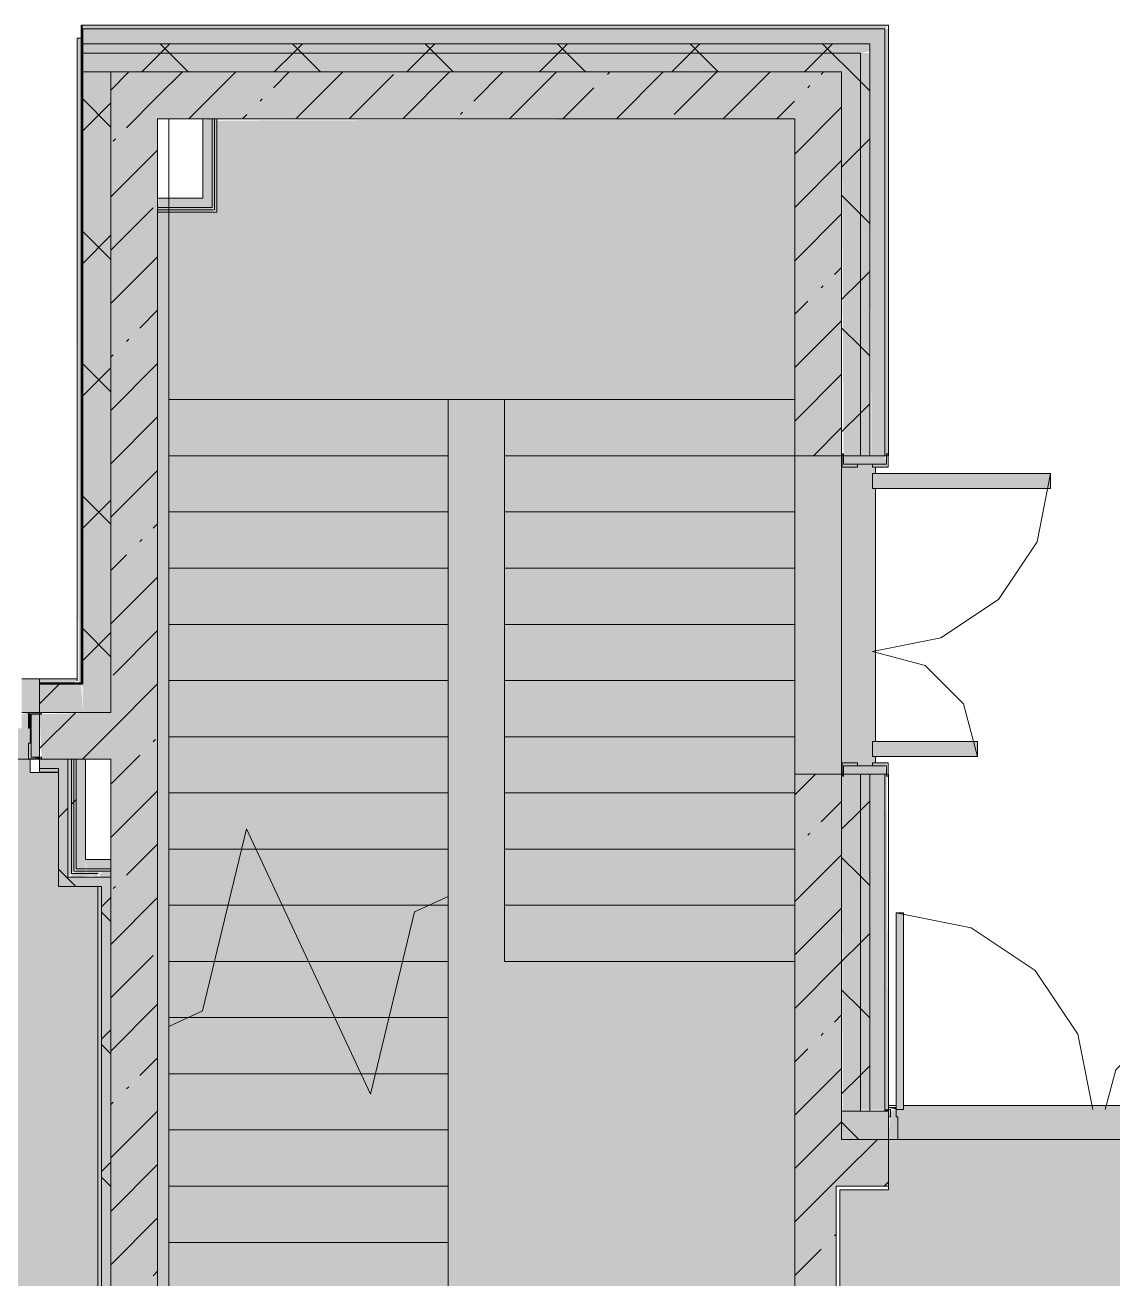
# Model space of a CAD drawing. Header units: millimetres. Extents: x -3817 to 677485, y -22715 to 103890.
# Drawn here: x -450.4 to -404.7, y -19441.2 to -19388.5 of the extents above; entities that cross this region are included whole.
import ezdxf

# ---------------------------------------------------------------- set-up
doc = ezdxf.new("R2010")
doc.units = ezdxf.units.MM
doc.layers.add('PDF _Геометрия', color=7, linetype='Continuous', true_color=0x1d1d1d)
doc.layers.add('PDF _Сплошная заливка', color=7, linetype='Continuous', true_color=0xffffff)

msp = doc.modelspace()

# ---------------------------------------------------------------- hatches: boundary and pattern name
at = {"layer": 'PDF _Сплошная заливка', "transparency": 33554559}
for points in [[(-414.911, -19388.684), (-414.282, -19388.684), (-414.124, -19388.526), (-448.005, -19388.526), (-447.981, -19388.684), (-416.093, -19388.684)], [(-414.842, -19389.314), (-414.282, -19389.314), (-414.282, -19388.684), (-447.981, -19388.684), (-447.981, -19389.314), (-414.911, -19389.314)], [(-415.305, -19389.707), (-414.911, -19389.629), (-414.911, -19389.314), (-447.981, -19389.314), (-447.981, -19389.707), (-416.093, -19389.707)], [(-447.571, -19390.495), (-415.305, -19390.495), (-415.305, -19389.707), (-447.981, -19389.707), (-447.981, -19390.495)], [(-447.571, -19417.423), (-446.8, -19417.423), (-446.8, -19390.495), (-447.981, -19390.495), (-447.981, -19417.423)], [(-446.8, -19467.893), (-444.832, -19467.893), (-444.832, -19390.495), (-446.8, -19390.495), (-446.8, -19463.327)], [(-418.337, -19392.463), (-418.061, -19392.463), (-418.061, -19390.495), (-444.832, -19390.495), (-444.832, -19392.463), (-423.024, -19392.463)], [(-444.825, -19396.296), (-442.54, -19396.296), (-442.54, -19396.198), (-444.832, -19396.198), (-444.832, -19396.296)], [(-442.444, -19396.395), (-442.444, -19396.392), (-442.54, -19396.296), (-444.832, -19396.296), (-444.832, -19396.395), (-442.54, -19396.395)], [(-448.997, -19424.745), (-448.611, -19424.745), (-448.611, -19419.391), (-449.004, -19419.391), (-449.004, -19424.745)], [(-448.611, -19424.352), (-448.453, -19424.194), (-448.453, -19419.391), (-448.611, -19419.391), (-448.611, -19423.604)], [(-448.453, -19424.194), (-448.355, -19424.096), (-448.355, -19419.391), (-448.453, -19419.391), (-448.453, -19423.604)], [(-448.355, -19424.096), (-448.256, -19423.997), (-448.256, -19419.391), (-448.355, -19419.391), (-448.355, -19423.604)], [(-447.194, -19424.745), (-447.194, -19424.352), (-448.611, -19424.352), (-448.611, -19424.745), (-447.351, -19424.745)], [(-446.868, -19451.516), (-446.8, -19451.516), (-446.8, -19424.352), (-447.194, -19424.352), (-447.194, -19451.516)], [(-432.627, -19434.981), (-432.627, -19432.619), (-435.688, -19432.619), (-435.895, -19433.47), (-436.292, -19432.619), (-444.362, -19432.619), (-444.362, -19434.981), (-435.895, -19434.981)], [(-432.627, -19437.343), (-432.627, -19434.981), (-444.362, -19434.981), (-444.362, -19437.343), (-443.866, -19437.343)], [(-416.762, -19496.633), (-416.762, -19496.57), (-416.329, -19496.57), (-416.329, -19437.343), (-418.061, -19437.343), (-418.061, -19496.633)]]:
    msp.add_hatch(color=256, dxfattribs=at).paths.add_polyline_path(points)
h = msp.add_hatch(color=256, dxfattribs=at)
h.paths.add_polyline_path([(-414.124, -19434.131), (-414.203, -19420.021), (-414.282, -19420.021), (-414.282, -19434.131)], flags=0)
h.paths.add_polyline_path([(-414.203, -19406.636), (-414.124, -19406.636), (-414.124, -19388.684), (-414.282, -19388.684), (-414.282, -19406.636)], flags=0)
h = msp.add_hatch(color=256, dxfattribs=at)
h.paths.add_polyline_path([(-415.305, -19434.131), (-414.911, -19434.131), (-414.911, -19420.021), (-415.305, -19420.021), (-415.305, -19434.035)], flags=0)
h.paths.add_polyline_path([(-415.226, -19406.636), (-414.911, -19406.636), (-414.911, -19389.707), (-415.305, -19389.707), (-415.305, -19406.636)], flags=0)
h = msp.add_hatch(color=256, dxfattribs=at)
h.paths.add_polyline_path([(-414.911, -19434.131), (-414.282, -19434.131), (-414.282, -19420.021), (-414.911, -19420.021), (-414.911, -19433.987)], flags=0)
h.paths.add_polyline_path([(-414.282, -19406.636), (-414.282, -19389.314), (-414.911, -19389.314), (-414.842, -19406.636), (-414.675, -19406.636)], flags=0)
h = msp.add_hatch(color=256, dxfattribs=at)
h.paths.add_polyline_path([(-416.329, -19437.343), (-416.093, -19437.343), (-416.093, -19420.021), (-418.061, -19420.021), (-418.061, -19437.343)], flags=0)
h.paths.add_polyline_path([(-418.061, -19406.636), (-416.093, -19406.636), (-416.093, -19390.495), (-418.061, -19390.495), (-418.061, -19403.576)], flags=0)
h = msp.add_hatch(color=256, dxfattribs=at)
h.paths.add_polyline_path([(-415.305, -19434.194), (-415.305, -19420.021), (-416.093, -19420.021), (-416.046, -19434.172), (-415.307, -19434.194)], flags=0)
h.paths.add_polyline_path([(-415.305, -19406.636), (-415.305, -19390.495), (-416.093, -19390.495), (-416.014, -19406.636), (-415.775, -19406.636)], flags=0)
h = msp.add_hatch(color=256, dxfattribs=at)
h.paths.add_polyline_path([(-444.832, -19463.327), (-418.061, -19463.327), (-418.061, -19392.463), (-442.344, -19392.544), (-442.344, -19396.395), (-444.832, -19396.395), (-444.832, -19462.019)], flags=0)
h.paths.add_polyline_path([(-444.362, -19442.068), (-444.362, -19430.631), (-442.955, -19429.975), (-441.095, -19422.32), (-435.895, -19433.47), (-434.035, -19425.815), (-432.627, -19425.159), (-432.627, -19442.068), (-444.041, -19442.068)], flags=0)
h = msp.add_hatch(color=256, dxfattribs=at)
h.paths.add_polyline_path([(-416.065, -19420.021), (-416.014, -19420.021), (-416.014, -19419.667)], flags=0)
h.paths.add_polyline_path([(-416.077, -19420.021), (-416.014, -19419.549), (-415.423, -19419.549), (-415.423, -19419.667), (-414.793, -19419.667), (-414.793, -19419.549), (-414.675, -19419.549), (-414.675, -19419.273), (-414.793, -19419.273), (-414.793, -19418.643), (-414.675, -19418.643), (-414.675, -19408.014), (-414.793, -19408.014), (-414.793, -19407.384), (-414.675, -19407.384), (-414.675, -19407.108), (-414.793, -19407.108), (-414.842, -19406.99), (-415.423, -19406.99), (-415.423, -19407.108), (-416.077, -19407.108), (-416.093, -19420.021)], flags=0)
at = {"layer": 'PDF _Сплошная заливка', "true_color": 0xe2e2e2, "transparency": 33554559}
h = msp.add_hatch(color=254, dxfattribs=at)
h.paths.add_polyline_path([(-416.077, -19420.1), (-416.014, -19419.667), (-415.423, -19419.667), (-415.423, -19419.549), (-416.077, -19419.549), (-416.077, -19420.021)], flags=0)
h.paths.add_polyline_path([(-416.027, -19407.108), (-415.423, -19407.108), (-415.423, -19406.99), (-416.014, -19406.99), (-416.077, -19407.108)], flags=0)
at = {"layer": 'PDF _Сплошная заливка', "true_color": 0xfbfbfb, "transparency": 33554559}
for points in [[(-414.793, -19406.99), (-414.203, -19406.99), (-414.282, -19406.636), (-416.014, -19406.636), (-416.014, -19406.99), (-414.842, -19406.99)], [(-414.911, -19420.021), (-414.203, -19420.021), (-414.282, -19419.667), (-416.014, -19419.667), (-416.014, -19420.021), (-415.226, -19420.021)]]:
    msp.add_hatch(color=7, dxfattribs=at).paths.add_polyline_path(points)
at = {"layer": 'PDF _Сплошная заливка', "true_color": 0xe2e2e2, "transparency": 33554559}
h = msp.add_hatch(color=254, dxfattribs=at)
h.paths.add_polyline_path([(-414.14, -19420.1), (-414.203, -19419.549), (-414.793, -19419.549), (-414.793, -19419.667), (-414.203, -19419.667), (-414.151, -19420.021)], flags=0)
h.paths.add_polyline_path([(-414.14, -19407.108), (-414.203, -19406.99), (-414.793, -19406.99), (-414.793, -19407.108), (-414.203, -19407.108)], flags=0)
for points in [[(-414.282, -19408.014), (-407.313, -19408.014), (-407.313, -19407.384), (-414.793, -19407.384), (-414.793, -19408.014), (-414.675, -19408.014)], [(-414.282, -19419.273), (-410.384, -19419.273), (-410.384, -19418.643), (-414.793, -19418.643), (-414.793, -19419.273), (-414.675, -19419.273)], [(-413.809, -19434.115), (-413.494, -19434.115), (-413.494, -19425.848), (-413.809, -19425.848), (-413.809, -19433.958)]]:
    msp.add_hatch(color=254, dxfattribs=at).paths.add_polyline_path(points)
at = {"layer": 'PDF _Сплошная заливка', "transparency": 33554559}
h = msp.add_hatch(color=256, dxfattribs=at)
h.paths.add_polyline_path([(-478.547, -19416.179), (-476.563, -19416.099), (-476.563, -19416.006), (-478.547, -19416.006), (-478.547, -19416.099)], flags=0)
h.paths.add_polyline_path([(-463.707, -19416.179), (-463.177, -19416.179), (-463.177, -19416.006), (-467.508, -19416.006), (-467.508, -19416.179), (-463.936, -19416.179)], flags=0)
h.paths.add_polyline_path([(-448.41, -19416.179), (-448.217, -19416.099), (-448.217, -19416.006), (-449.792, -19416.006), (-449.792, -19416.179)], flags=0)
h = msp.add_hatch(color=256, dxfattribs=at)
h.paths.add_polyline_path([(-455.754, -19417.423), (-451.17, -19417.423), (-451.17, -19416.006), (-461.8, -19416.006), (-461.8, -19417.423)], flags=0)
h.paths.add_polyline_path([(-462.429, -19417.423), (-462.429, -19416.006), (-463.177, -19416.006), (-463.177, -19417.423)], flags=0)
h.paths.add_polyline_path([(-449.792, -19417.423), (-449.792, -19416.006), (-450.54, -19416.006), (-450.54, -19417.423), (-450.186, -19417.423)], flags=0)
h = msp.add_hatch(color=256, dxfattribs=at)
h.paths.add_polyline_path([(-449.792, -19417.423), (-447.981, -19417.423), (-448.044, -19416.242), (-449.792, -19416.242), (-449.792, -19417.346)], flags=0)
h.paths.add_polyline_path([(-478.556, -19417.423), (-476.563, -19417.423), (-476.563, -19416.242), (-478.61, -19416.242), (-478.61, -19417.423)], flags=0)
h.paths.add_polyline_path([(-467.508, -19417.423), (-463.177, -19417.423), (-463.177, -19416.242), (-467.508, -19416.242), (-467.508, -19416.557)], flags=0)
h = msp.add_hatch(color=256, dxfattribs=at)
h.paths.add_polyline_path([(-446.8, -19419.391), (-446.8, -19417.423), (-449.792, -19417.502), (-449.713, -19419.391), (-447.571, -19419.391)], flags=0)
h.paths.add_polyline_path([(-479.24, -19419.391), (-476.563, -19419.313), (-476.563, -19417.473), (-476.799, -19417.423), (-479.555, -19417.423), (-479.476, -19419.391), (-479.397, -19419.391)], flags=0)
h.paths.add_polyline_path([(-467.272, -19419.391), (-463.177, -19419.313), (-463.256, -19417.423), (-467.508, -19417.502), (-467.508, -19419.341), (-467.508, -19419.391)], flags=0)
h = msp.add_hatch(color=256, dxfattribs=at)
h.paths.add_polyline_path([(-447.351, -19451.359), (-447.351, -19424.745), (-449.004, -19424.716), (-449.004, -19419.946), (-450.186, -19419.942), (-450.265, -19417.423), (-450.54, -19417.502), (-450.54, -19418.092), (-451.17, -19418.092), (-451.17, -19417.423), (-461.8, -19417.423), (-461.8, -19418.092), (-462.429, -19418.092), (-462.429, -19417.423), (-462.705, -19417.502), (-462.705, -19418.092), (-462.823, -19418.092), (-462.823, -19418.722), (-462.705, -19418.722), (-462.705, -19419.376), (-463.177, -19419.391), (-463.252, -19419.942), (-463.965, -19419.942), (-463.936, -19431.95), (-460.973, -19431.95), (-460.973, -19432.265), (-463.965, -19432.265), (-463.936, -19442.264), (-457.43, -19442.264), (-457.43, -19442.579), (-463.965, -19442.579), (-463.936, -19451.359), (-457.43, -19451.359)], flags=0)
h.paths.add_polyline_path([(-455.651, -19433.075), (-455.651, -19431.501), (-454.076, -19431.501), (-454.076, -19433.075)], flags=0)
at = {"layer": 'PDF _Сплошная заливка', "true_color": 0xe2e2e2, "transparency": 33554559}
h = msp.add_hatch(color=254, dxfattribs=at)
h.paths.add_polyline_path([(-449.713, -19419.376), (-450.146, -19419.313), (-450.186, -19418.722), (-450.265, -19418.722), (-450.186, -19419.376), (-449.792, -19419.376)], flags=0)
h.paths.add_polyline_path([(-462.705, -19419.376), (-462.705, -19418.722), (-462.823, -19418.722), (-462.823, -19419.313), (-462.823, -19419.376)], flags=0)
at = {"layer": 'PDF _Сплошная заливка', "transparency": 33554559}
h = msp.add_hatch(color=256, dxfattribs=at)
h.paths.add_polyline_path([(-449.196, -19419.785), (-449.004, -19419.785), (-449.004, -19419.391), (-449.792, -19419.391), (-449.792, -19419.785)], flags=0)
h.paths.add_polyline_path([(-464.065, -19419.785), (-463.177, -19419.785), (-463.177, -19419.391), (-464.122, -19419.391), (-464.122, -19419.785)], flags=0)
h = msp.add_hatch(color=256, dxfattribs=at)
h.paths.add_polyline_path([(-449.004, -19419.942), (-449.004, -19419.785), (-449.792, -19419.785), (-449.792, -19419.942), (-449.162, -19419.942)], flags=0)
h.paths.add_polyline_path([(-463.965, -19419.942), (-463.177, -19419.942), (-463.231, -19419.785), (-463.965, -19419.785)], flags=0)
at = {"layer": 'PDF _Сплошная заливка', "true_color": 0xe7e7e7, "transparency": 33554559}
msp.add_hatch(color=254, dxfattribs=at).paths.add_polyline_path([(-448.256, -19423.997), (-447.863, -19423.997), (-447.863, -19419.391), (-448.256, -19419.391), (-448.256, -19422.361)])
at = {"layer": 'PDF _Сплошная заливка', "transparency": 33554559}
h = msp.add_hatch(color=256, dxfattribs=at)
h.paths.add_polyline_path([(-447.863, -19424.096), (-447.863, -19423.997), (-448.256, -19423.997), (-448.256, -19424.096)], flags=0)
h.paths.add_polyline_path([(-447.292, -19424.096), (-446.8, -19424.096), (-446.8, -19423.997), (-447.819, -19423.997), (-447.808, -19424.096), (-447.571, -19424.096)], flags=0)
h = msp.add_hatch(color=256, dxfattribs=at)
h.paths.add_polyline_path([(-448.256, -19424.352), (-447.571, -19424.284), (-447.863, -19424.194), (-448.453, -19424.194), (-448.453, -19424.352), (-448.355, -19424.352)], flags=0)
h.paths.add_polyline_path([(-447.351, -19424.194), (-447.796, -19424.202), (-447.351, -19424.352)], flags=0)
h.paths.add_polyline_path([(-447.194, -19424.352), (-446.8, -19424.352), (-446.8, -19424.194), (-447.351, -19424.194)], flags=0)
h = msp.add_hatch(color=256, dxfattribs=at)
h.paths.add_polyline_path([(-448.256, -19424.194), (-447.863, -19424.194), (-447.863, -19424.096), (-448.256, -19424.096), (-448.355, -19424.194)], flags=0)
h.paths.add_polyline_path([(-447.194, -19424.096), (-447.194, -19424.194), (-446.8, -19424.194), (-446.8, -19424.096)], flags=0)
h.paths.add_polyline_path([(-447.819, -19424.194), (-447.351, -19424.194), (-447.194, -19424.096), (-447.819, -19424.096)], flags=0)
h = msp.add_hatch(color=256, dxfattribs=at)
h.paths.add_polyline_path([(-439.389, -19427.895), (-438.495, -19427.895), (-439.596, -19425.533), (-441.875, -19425.533), (-442.449, -19427.895), (-439.596, -19427.895)], flags=0)
h.paths.add_polyline_path([(-432.627, -19427.895), (-432.627, -19425.533), (-433.429, -19425.533), (-434.035, -19425.815), (-434.54, -19427.895)], flags=0)
h = msp.add_hatch(color=256, dxfattribs=at)
h.paths.add_polyline_path([(-432.627, -19430.257), (-432.627, -19427.895), (-434.54, -19427.895), (-435.114, -19430.257)], flags=0)
h.paths.add_polyline_path([(-443.56, -19430.257), (-437.393, -19430.257), (-438.495, -19427.895), (-442.449, -19427.895), (-442.955, -19429.975)], flags=0)
h = msp.add_hatch(color=256, dxfattribs=at)
h.paths.add_polyline_path([(-437.393, -19432.619), (-436.292, -19432.619), (-437.393, -19430.257), (-443.603, -19430.277), (-444.362, -19430.631), (-444.362, -19432.619), (-442.955, -19432.619)], flags=0)
h.paths.add_polyline_path([(-435.688, -19432.619), (-432.627, -19432.619), (-432.627, -19430.257), (-435.114, -19430.257), (-435.181, -19430.531)], flags=0)
h = msp.add_hatch(color=256, dxfattribs=at)
h.paths.add_polyline_path([(-401.762, -19435.375), (-401.762, -19434.115), (-401.999, -19434.115), (-401.999, -19433.958), (-413.494, -19433.958), (-413.494, -19434.115), (-413.809, -19434.115), (-413.73, -19435.375), (-406.66, -19435.375)], flags=0)
h.paths.add_polyline_path([(-388.534, -19435.375), (-388.534, -19434.115), (-388.771, -19434.115), (-388.771, -19433.958), (-398.731, -19433.958), (-398.731, -19434.115), (-399.046, -19434.115), (-398.967, -19435.375), (-398.478, -19435.375)], flags=0)
h.paths.add_polyline_path([(-388.219, -19434.43), (-388.141, -19434.43), (-388.219, -19434.194)], flags=0)
h.paths.add_polyline_path([(-414.124, -19434.43), (-414.045, -19434.43), (-414.045, -19434.115), (-414.124, -19434.194)], flags=0)
h.paths.add_polyline_path([(-399.361, -19434.036), (-399.282, -19434.115), (-399.337, -19434.042)], flags=0)
h = msp.add_hatch(color=256, dxfattribs=at)
h.paths.add_polyline_path([(-300.29, -19435.375), (-290.191, -19435.375), (-290.191, -19434.194), (-300.427, -19434.272), (-300.427, -19435.375)], flags=0)
h.paths.add_polyline_path([(-333.019, -19435.375), (-324.836, -19435.375), (-324.836, -19434.194), (-334.284, -19434.194), (-334.284, -19435.375)], flags=0)
h.paths.add_polyline_path([(-318.694, -19435.375), (-307.514, -19435.375), (-307.514, -19434.194), (-318.694, -19434.194), (-318.694, -19434.501)], flags=0)
h.paths.add_polyline_path([(-279.956, -19435.375), (-276.388, -19435.375), (-277.242, -19434.194), (-283.105, -19434.194), (-283.105, -19435.375)], flags=0)
h.paths.add_polyline_path([(-415.226, -19435.375), (-414.124, -19435.375), (-414.152, -19434.194), (-416.093, -19434.194), (-416.093, -19435.375)], flags=0)
h.paths.add_polyline_path([(-387.59, -19435.375), (-352.394, -19435.375), (-352.394, -19434.194), (-388.141, -19434.194), (-388.141, -19435.375)], flags=0)
h.paths.add_polyline_path([(-273.841, -19435.375), (-272.986, -19435.375), (-273.841, -19434.194), (-275.298, -19434.194), (-274.444, -19435.375)], flags=0)
h = msp.add_hatch(color=256, dxfattribs=at)
h.paths.add_polyline_path([(-412.085, -19496.633), (-405.699, -19496.633), (-405.699, -19489.546), (-405.305, -19489.546), (-405.305, -19496.633), (-404.282, -19496.633), (-404.282, -19463.953), (-397.038, -19463.953), (-397.038, -19451.878), (-401.526, -19451.878), (-401.526, -19435.383), (-414.124, -19435.383), (-414.125, -19437.501), (-416.171, -19437.501), (-416.132, -19496.633), (-415.935, -19496.633), (-415.935, -19493.089), (-415.541, -19493.089), (-415.541, -19496.633), (-414.842, -19496.633)], flags=0)
h.paths.add_polyline_path([(-400.424, -19449.583), (-387.59, -19449.548), (-387.59, -19437.505), (-388.141, -19437.505), (-388.219, -19435.375), (-400.424, -19435.375), (-400.424, -19446.696)], flags=0)
h = msp.add_hatch(color=256, dxfattribs=at)
h.paths.add_polyline_path([(-388.141, -19437.343), (-356.882, -19437.343), (-356.882, -19435.375), (-388.141, -19435.375), (-388.141, -19437.305)], flags=0)
h.paths.add_polyline_path([(-414.842, -19437.343), (-414.124, -19437.343), (-414.125, -19435.375), (-416.093, -19435.375), (-416.093, -19437.343)], flags=0)

# ---------------------------------------------------------------- linework, layer by layer
at = {"layer": 'PDF _Геометрия', "color": 7, "lineweight": 9}
for points in [[(-416.093, -19420.021), (-416.093, -19406.636), (-414.124, -19406.636), (-414.124, -19390.495), (-414.124, -19388.684), (-414.124, -19388.526), (-448.005, -19388.526), (-448.044, -19388.526), (-448.044, -19390.495), (-448.044, -19416.179), (-449.792, -19416.179), (-449.792, -19417.423), (-450.54, -19417.423), (-449.792, -19417.423), (-448.044, -19417.423), (-449.792, -19417.423), (-449.792, -19419.391), (-449.004, -19419.391), (-449.792, -19419.391)], [(-449.792, -19416.218), (-448.044, -19416.218), (-448.005, -19416.218), (-448.005, -19390.495), (-448.005, -19388.684), (-448.005, -19388.526)], [(-447.981, -19390.495), (-447.981, -19389.707), (-447.981, -19389.314), (-447.981, -19388.684), (-448.005, -19388.684), (-447.981, -19388.684), (-414.282, -19388.684), (-414.282, -19389.314), (-414.282, -19390.495), (-414.282, -19406.636)], [(-448.217, -19416.099), (-448.217, -19389.077), (-448.217, -19416.006), (-450.54, -19416.006), (-449.792, -19416.006), (-448.217, -19416.006)], [(-448.217, -19389.077), (-448.044, -19389.077), (-448.217, -19389.077)], [(-414.911, -19406.636), (-414.911, -19390.495), (-414.911, -19389.707), (-414.911, -19389.314), (-447.981, -19389.314)], [(-415.305, -19406.636), (-415.305, -19390.495), (-415.305, -19389.707), (-447.981, -19389.707)], [(-445.498, -19390.495), (-444.71, -19389.707), (-444.317, -19389.314)], [(-443.551, -19390.495), (-444.339, -19389.707), (-444.732, -19389.314)], [(-439.93, -19390.495), (-439.143, -19389.707), (-438.749, -19389.314)], [(-437.984, -19390.495), (-438.771, -19389.707), (-439.165, -19389.314)], [(-434.363, -19390.495), (-433.575, -19389.707), (-433.182, -19389.314)], [(-432.416, -19390.495), (-433.203, -19389.707), (-433.597, -19389.314)], [(-428.795, -19390.495), (-428.008, -19389.707), (-427.614, -19389.314)], [(-426.849, -19390.495), (-427.636, -19389.707), (-428.03, -19389.314)], [(-423.227, -19390.495), (-422.44, -19389.707), (-422.046, -19389.314)], [(-421.281, -19390.495), (-422.068, -19389.707), (-422.462, -19389.314)], [(-417.66, -19390.495), (-416.873, -19389.707), (-416.479, -19389.314)], [(-414.911, -19391.297), (-415.305, -19390.903), (-415.713, -19390.495), (-416.501, -19389.707), (-416.894, -19389.314)], [(-444.832, -19396.296), (-444.832, -19396.395), (-442.934, -19396.395), (-442.442, -19396.395), (-442.344, -19396.395), (-442.344, -19392.463), (-418.061, -19392.463), (-418.061, -19406.636), (-416.093, -19406.636), (-416.093, -19390.495), (-418.061, -19390.495), (-444.832, -19390.495), (-446.8, -19390.495), (-446.8, -19417.423), (-446.8, -19390.495), (-447.981, -19390.495), (-447.981, -19416.242), (-448.005, -19416.242), (-448.044, -19416.242), (-449.792, -19416.242)], [(-446.8, -19391.257), (-446.038, -19390.495)], [(-446.8, -19390.495), (-416.093, -19390.495), (-416.093, -19406.636)], [(-446.142, -19392.844), (-444.832, -19391.534), (-443.793, -19390.495)], [(-443.516, -19392.463), (-441.548, -19390.495)], [(-439.969, -19391.161), (-439.303, -19390.495)], [(-439.026, -19392.463), (-437.058, -19390.495)], [(-436.781, -19392.463), (-434.917, -19390.599)], [(-434.536, -19392.463), (-432.568, -19390.495)], [(-431.55, -19391.722), (-430.323, -19390.495)], [(-430.046, -19392.463), (-428.078, -19390.495)], [(-425.937, -19390.599), (-425.844, -19390.506)], [(-425.556, -19392.463), (-423.588, -19390.495)], [(-423.131, -19392.283), (-421.343, -19390.495)], [(-421.066, -19392.463), (-419.098, -19390.495)], [(-416.958, -19390.599), (-416.853, -19390.495)], [(-427.801, -19392.463), (-426.499, -19391.161)], [(-417.519, -19391.161), (-417.425, -19391.067)], [(-446.8, -19392.813), (-447.981, -19391.632)], [(-447.981, -19392.978), (-446.8, -19391.797)], [(-440.53, -19391.722), (-440.437, -19391.629)], [(-418.821, -19392.463), (-418.08, -19391.722)], [(-441.271, -19392.463), (-441.091, -19392.283)], [(-432.111, -19392.283), (-432.018, -19392.19)], [(-418.061, -19393.948), (-416.093, -19391.979)], [(-444.832, -19395.804), (-444.832, -19396.198), (-442.934, -19396.198), (-442.54, -19396.198), (-442.54, -19392.463), (-442.934, -19392.463)], [(-444.832, -19396.198), (-444.832, -19396.296), (-442.934, -19396.296), (-442.54, -19396.296), (-442.442, -19396.296), (-442.442, -19392.463), (-442.54, -19392.463)], [(-444.362, -19442.068), (-444.362, -19439.706), (-444.362, -19437.343), (-444.362, -19434.981), (-444.362, -19432.619), (-444.362, -19430.631), (-444.362, -19404.274), (-432.627, -19404.274), (-430.265, -19404.274), (-418.061, -19404.274), (-418.061, -19392.463), (-444.362, -19392.463), (-444.362, -19404.274), (-432.627, -19404.274), (-432.627, -19425.159), (-432.627, -19425.533), (-432.627, -19427.895), (-432.627, -19430.257), (-432.627, -19432.619), (-432.627, -19434.981), (-432.627, -19437.343), (-444.362, -19437.343), (-432.627, -19437.343), (-432.627, -19439.706), (-432.627, -19442.068)], [(-442.344, -19392.463), (-442.442, -19392.463)], [(-446.704, -19393.406), (-446.61, -19393.312)], [(-416.093, -19394.495), (-415.305, -19393.707), (-414.911, -19393.314)], [(-446.8, -19395.747), (-444.832, -19393.779)], [(-418.061, -19396.193), (-416.093, -19394.224)], [(-414.911, -19396.864), (-415.305, -19396.47), (-416.093, -19395.683)], [(-446.8, -19397.992), (-445.02, -19396.212)], [(-418.061, -19463.327), (-444.832, -19463.327), (-444.832, -19396.395)], [(-418.061, -19398.438), (-416.093, -19396.469)], [(-446.8, -19398.381), (-447.981, -19397.2)], [(-447.981, -19398.546), (-446.8, -19397.365)], [(-446.8, -19400.237), (-444.832, -19398.269)], [(-416.396, -19399.018), (-416.093, -19398.714)], [(-416.093, -19400.062), (-415.305, -19399.275), (-414.911, -19398.881)], [(-416.958, -19399.579), (-416.864, -19399.486)], [(-418.061, -19400.683), (-417.519, -19400.141)], [(-445.581, -19401.263), (-444.832, -19400.514)], [(-418.061, -19402.928), (-416.093, -19400.959)], [(-414.911, -19402.432), (-415.305, -19402.038), (-416.093, -19401.251)], [(-446.142, -19401.824), (-446.049, -19401.731)], [(-446.8, -19402.482), (-446.704, -19402.386)], [(-446.8, -19403.949), (-447.981, -19402.767)], [(-447.981, -19404.113), (-446.8, -19402.932)], [(-446.8, -19404.727), (-444.832, -19402.759)], [(-418.061, -19405.173), (-416.093, -19403.204)], [(-416.093, -19405.63), (-415.305, -19404.843), (-414.911, -19404.449)], [(-446.8, -19406.972), (-444.832, -19405.004)], [(-417.279, -19406.636), (-416.093, -19405.449)], [(-414.675, -19407.384), (-414.675, -19407.108), (-414.675, -19407.384)], [(-446.8, -19409.217), (-444.832, -19407.249)], [(-446.8, -19409.516), (-447.981, -19408.335)], [(-447.981, -19409.681), (-446.8, -19408.5)], [(-445.02, -19409.682), (-444.832, -19409.494)], [(-445.581, -19410.243), (-445.488, -19410.15)], [(-446.8, -19411.462), (-446.142, -19410.804)], [(-446.8, -19413.707), (-444.832, -19411.739)], [(-446.8, -19415.084), (-447.981, -19413.903)], [(-446.704, -19415.856), (-444.832, -19413.984)], [(-447.981, -19415.248), (-446.8, -19414.067)], [(-449.792, -19417.059), (-448.975, -19416.242)], [(-447.994, -19419.391), (-446.8, -19418.197), (-444.832, -19416.229)], [(-449.792, -19418.944), (-448.271, -19417.423)], [(-445.02, -19418.662), (-444.926, -19418.568)], [(-446.8, -19420.442), (-445.581, -19419.223)], [(-464.516, -19419.391), (-464.122, -19419.391), (-463.965, -19419.391), (-463.177, -19419.391), (-449.792, -19419.391), (-449.792, -19419.942), (-449.004, -19419.942), (-449.004, -19424.745), (-448.611, -19424.745), (-448.453, -19424.745), (-447.351, -19424.745), (-447.351, -19451.359), (-463.965, -19451.359), (-463.965, -19442.973), (-464.453, -19442.973)], [(-449.792, -19419.785), (-449.004, -19419.785), (-449.004, -19419.942)], [(-448.611, -19419.391), (-449.004, -19419.391)], [(-446.8, -19424.194), (-446.8, -19424.096), (-447.194, -19424.096), (-447.819, -19424.096), (-447.863, -19424.096), (-448.256, -19424.096), (-448.355, -19424.096), (-448.355, -19419.391), (-448.453, -19419.391), (-448.453, -19424.194), (-447.863, -19424.194), (-447.819, -19424.194), (-447.351, -19424.194), (-447.819, -19424.194), (-447.863, -19424.194), (-448.355, -19424.194), (-448.453, -19424.194), (-448.453, -19419.391), (-448.611, -19419.391), (-448.611, -19424.352), (-448.453, -19424.352), (-447.351, -19424.352), (-447.194, -19424.352), (-446.8, -19424.352)], [(-446.8, -19424.096), (-446.8, -19423.997), (-447.194, -19423.997), (-447.819, -19423.997), (-447.863, -19423.997), (-448.256, -19423.997), (-448.256, -19419.391), (-448.355, -19419.391)], [(-447.863, -19419.391), (-448.256, -19419.391)], [(-418.061, -19420.888), (-417.194, -19420.021)], [(-416.093, -19434.131), (-416.093, -19432.773), (-416.093, -19432.734), (-416.093, -19420.021), (-418.061, -19420.021), (-418.061, -19437.343), (-418.061, -19463.327), (-418.061, -19463.957)], [(-414.282, -19434.131), (-414.124, -19434.131), (-414.124, -19420.021), (-416.093, -19420.021), (-416.093, -19432.773), (-416.093, -19434.131), (-416.093, -19434.17), (-416.093, -19434.194), (-415.305, -19434.194), (-414.911, -19434.194)], [(-415.305, -19434.194), (-415.305, -19434.131), (-415.305, -19420.021)], [(-414.282, -19420.021), (-414.282, -19434.131), (-414.282, -19434.17), (-414.282, -19434.194), (-414.911, -19434.194), (-414.911, -19434.131), (-414.911, -19420.021)], [(-446.8, -19422.687), (-444.832, -19420.719)], [(-448.453, -19421.288), (-448.355, -19421.189), (-448.256, -19421.091)], [(-416.958, -19422.029), (-416.093, -19421.164)], [(-416.093, -19422.333), (-415.305, -19421.545), (-414.911, -19421.152)], [(-449.004, -19421.839), (-448.611, -19421.445)], [(-432.627, -19425.159), (-434.035, -19425.815), (-435.895, -19433.47), (-441.095, -19422.32), (-442.955, -19429.975), (-444.362, -19430.631)], [(-446.142, -19424.274), (-444.832, -19422.964)], [(-417.519, -19422.59), (-417.425, -19422.497)], [(-418.061, -19425.378), (-416.093, -19423.409)], [(-448.273, -19424.745), (-448.611, -19424.408), (-449.004, -19424.015)], [(-446.8, -19423.997), (-446.8, -19423.604)], [(-414.911, -19424.702), (-415.305, -19424.308), (-416.093, -19423.521)], [(-447.351, -19424.745), (-447.194, -19424.745), (-447.194, -19451.359), (-447.194, -19451.516), (-463.965, -19451.516), (-464.122, -19451.516), (-464.122, -19442.973)], [(-446.704, -19424.835), (-446.61, -19424.742)], [(-447.194, -19425.596), (-446.8, -19425.202)], [(-446.8, -19427.177), (-444.832, -19425.208)], [(-446.8, -19426.219), (-447.194, -19425.825)], [(-418.061, -19427.623), (-416.093, -19425.654)], [(-416.093, -19427.9), (-415.305, -19427.113), (-414.911, -19426.719)], [(-446.8, -19429.422), (-445.02, -19427.642)], [(-418.061, -19429.868), (-416.093, -19427.899)], [(-414.911, -19430.27), (-415.305, -19429.876), (-416.093, -19429.089)], [(-446.8, -19431.667), (-444.832, -19429.698)], [(-416.396, -19430.448), (-416.093, -19430.144)], [(-447.194, -19431.164), (-446.8, -19430.77)], [(-446.8, -19431.786), (-447.194, -19431.393)], [(-416.958, -19431.009), (-416.864, -19430.916)], [(-418.061, -19432.113), (-417.519, -19431.57)], [(-445.581, -19432.693), (-444.832, -19431.943)], [(-418.061, -19434.358), (-416.093, -19432.389)], [(-416.093, -19433.468), (-415.305, -19432.68), (-414.911, -19432.287)], [(-446.142, -19433.254), (-446.049, -19433.161)], [(-446.8, -19433.912), (-446.704, -19433.815)], [(-414.124, -19433.958), (-414.124, -19434.43), (-414.124, -19434.131), (-414.124, -19433.958), (-413.809, -19433.958), (-414.126, -19433.958)], [(-413.809, -19434.036), (-414.124, -19434.036), (-414.124, -19434.115), (-414.045, -19434.115), (-414.045, -19434.43), (-414.124, -19434.43), (-414.124, -19435.375), (-413.73, -19435.375), (-413.73, -19434.43), (-413.809, -19434.43), (-413.809, -19434.115)], [(-446.8, -19436.157), (-444.832, -19434.188)], [(-416.329, -19496.57), (-416.329, -19437.343), (-416.093, -19437.343), (-414.124, -19437.343), (-414.124, -19435.375), (-414.124, -19434.131)], [(-414.124, -19434.194), (-414.282, -19434.194), (-414.911, -19434.194), (-415.305, -19434.194), (-416.093, -19434.194), (-416.093, -19435.375), (-414.124, -19435.375), (-416.093, -19435.375)], [(-414.124, -19434.17), (-414.282, -19434.17)], [(-418.061, -19436.603), (-416.093, -19434.634)], [(-415.374, -19435.375), (-416.093, -19434.656)], [(-418.061, -19438.848), (-416.557, -19437.343), (-416.093, -19436.879), (-414.588, -19435.375)], [(-447.194, -19436.731), (-446.8, -19436.338)], [(-446.8, -19438.402), (-444.832, -19436.433)], [(-446.8, -19437.354), (-447.194, -19436.96)], [(-414.312, -19437.343), (-414.124, -19437.156)], [(-446.8, -19440.647), (-444.832, -19438.678)], [(-416.396, -19439.428), (-416.329, -19439.36)], [(-418.061, -19441.093), (-416.958, -19439.989)], [(-445.02, -19441.112), (-444.832, -19440.923)]]:
    msp.add_lwpolyline(points, dxfattribs=at)
for points in [[(-444.832, -19395.804), (-444.832, -19392.463), (-442.934, -19392.463), (-442.934, -19395.804)], [(-430.265, -19404.274), (-418.061, -19404.274), (-418.061, -19427.895), (-430.265, -19427.895)], [(-432.627, -19406.636), (-444.362, -19406.636)], [(-430.265, -19406.636), (-418.061, -19406.636)], [(-418.061, -19406.636), (-416.093, -19406.636), (-416.093, -19420.021), (-418.061, -19420.021)], [(-414.675, -19418.643), (-414.675, -19408.014)], [(-432.627, -19408.998), (-444.362, -19408.998)], [(-430.265, -19408.998), (-418.061, -19408.998)], [(-432.627, -19411.36), (-444.362, -19411.36)], [(-430.265, -19411.36), (-418.061, -19411.36)], [(-432.627, -19413.722), (-444.362, -19413.722)], [(-430.265, -19413.722), (-418.061, -19413.722)], [(-449.792, -19416.006), (-449.792, -19417.423)], [(-432.627, -19416.084), (-444.362, -19416.084)], [(-430.265, -19416.084), (-418.061, -19416.084)], [(-448.044, -19417.423), (-447.981, -19417.423), (-446.8, -19417.423)], [(-432.627, -19418.446), (-444.362, -19418.446)], [(-430.265, -19418.446), (-418.061, -19418.446)], [(-414.675, -19419.549), (-414.675, -19419.273)], [(-447.863, -19423.604), (-447.863, -19419.391), (-446.8, -19419.391), (-446.8, -19423.604)], [(-432.627, -19420.809), (-444.362, -19420.809)], [(-430.265, -19420.809), (-418.061, -19420.809)], [(-440.698, -19423.171), (-441.301, -19423.171), (-444.362, -19423.171), (-441.301, -19423.171), (-440.698, -19423.171), (-432.627, -19423.171)], [(-430.265, -19423.171), (-418.061, -19423.171)], [(-446.8, -19451.91), (-464.516, -19451.91), (-464.516, -19444.981), (-464.516, -19443.209), (-464.516, -19444.981), (-464.516, -19451.91), (-464.122, -19451.91), (-463.965, -19451.91), (-446.8, -19451.91), (-446.8, -19451.516), (-446.8, -19451.359), (-446.8, -19424.352), (-446.8, -19424.194)], [(-439.596, -19425.533), (-441.875, -19425.533), (-444.362, -19425.533), (-441.875, -19425.533)], [(-432.627, -19425.533), (-433.429, -19425.533), (-439.596, -19425.533), (-433.429, -19425.533)], [(-430.265, -19425.533), (-418.061, -19425.533)], [(-438.495, -19427.895), (-442.449, -19427.895), (-444.362, -19427.895), (-442.449, -19427.895)], [(-432.627, -19427.895), (-434.54, -19427.895), (-438.495, -19427.895), (-434.54, -19427.895)], [(-437.393, -19430.257), (-443.56, -19430.257), (-444.362, -19430.257), (-443.56, -19430.257)], [(-432.627, -19430.257), (-435.114, -19430.257), (-437.393, -19430.257), (-435.114, -19430.257)], [(-436.292, -19432.619), (-444.362, -19432.619), (-436.292, -19432.619), (-435.688, -19432.619), (-432.627, -19432.619), (-435.688, -19432.619)], [(-401.999, -19433.958), (-413.494, -19433.958)], [(-432.627, -19434.981), (-444.362, -19434.981)], [(-413.73, -19435.375), (-401.762, -19435.375)], [(-432.627, -19439.706), (-444.362, -19439.706)]]:
    msp.add_lwpolyline(points, close=True, dxfattribs=at)
at = {"layer": 'PDF _Геометрия', "color": 253, "lineweight": 9, "true_color": 0xaaaaaa}
for points in [[(-444.832, -19392.463), (-444.832, -19395.227)], [(-418.061, -19392.463), (-442.344, -19392.463), (-442.344, -19396.395), (-444.832, -19396.395), (-444.832, -19463.327), (-418.061, -19463.327), (-418.061, -19395.227)], [(-407.313, -19407.384), (-407.883, -19410.246), (-409.504, -19412.673), (-411.931, -19414.295), (-414.793, -19414.864), (-412.589, -19415.455), (-410.975, -19417.068), (-410.384, -19419.273)], [(-450.186, -19417.423), (-450.54, -19417.423)], [(-450.186, -19418.722), (-450.186, -19418.092)], [(-449.004, -19419.946), (-450.186, -19419.946), (-450.186, -19419.376)], [(-449.792, -19419.391), (-450.186, -19419.391)], [(-446.8, -19419.391), (-447.863, -19419.391)], [(-447.571, -19424.745), (-448.997, -19424.745)], [(-447.351, -19451.359), (-447.351, -19424.745)], [(-405.542, -19434.115), (-406.171, -19430.951), (-407.963, -19428.269), (-410.645, -19426.477), (-413.809, -19425.848)], [(-405.015, -19434.115), (-404.568, -19432.45), (-403.349, -19431.23), (-401.684, -19430.784)], [(-401.369, -19437.343), (-401.526, -19437.343), (-401.526, -19435.383), (-414.125, -19435.383), (-401.526, -19435.383), (-401.526, -19437.501), (-401.526, -19451.878), (-396.959, -19451.878)], [(-416.171, -19496.633), (-416.171, -19437.501), (-414.125, -19437.501), (-414.125, -19437.343), (-414.842, -19437.343)]]:
    msp.add_lwpolyline(points, dxfattribs=at)
for points in [[(-416.014, -19406.557), (-416.077, -19406.557), (-416.077, -19407.108), (-415.423, -19407.108), (-415.423, -19406.99), (-416.014, -19406.99)], [(-414.203, -19406.557), (-414.203, -19406.99), (-414.793, -19406.99), (-414.793, -19407.108), (-414.14, -19407.108), (-414.14, -19406.557)], [(-416.014, -19406.99), (-414.203, -19406.99), (-414.203, -19406.636), (-416.014, -19406.636)], [(-407.313, -19407.384), (-414.793, -19407.384), (-414.793, -19408.014), (-407.313, -19408.014)], [(-449.713, -19417.502), (-449.713, -19417.439), (-450.265, -19417.439), (-450.265, -19418.092), (-450.146, -19418.092), (-450.146, -19417.502)], [(-450.146, -19419.313), (-449.792, -19419.313), (-449.792, -19417.502), (-450.146, -19417.502)], [(-449.713, -19419.313), (-450.146, -19419.313), (-450.146, -19418.722), (-450.265, -19418.722), (-450.265, -19419.376), (-449.713, -19419.376)], [(-410.384, -19419.273), (-410.384, -19418.643), (-414.793, -19418.643), (-414.793, -19419.273)], [(-416.014, -19420.1), (-416.014, -19419.667), (-415.423, -19419.667), (-415.423, -19419.549), (-416.077, -19419.549), (-416.077, -19420.1)], [(-416.014, -19419.667), (-416.014, -19420.021), (-414.203, -19420.021), (-414.203, -19419.667)], [(-414.203, -19420.1), (-414.14, -19420.1), (-414.14, -19419.549), (-414.793, -19419.549), (-414.793, -19419.667), (-414.203, -19419.667)], [(-413.809, -19425.848), (-413.809, -19434.115), (-413.494, -19434.115), (-413.494, -19425.848)]]:
    msp.add_lwpolyline(points, close=True, dxfattribs=at)
at = {"layer": 'PDF _Сплошная заливка', "lineweight": 60, "transparency": 33554559}
for points in [[(-448.044, -19416.179), (-448.044, -19389.077), (-448.152, -19416.179), (-448.217, -19389.077)], [(-442.442, -19396.296), (-442.442, -19392.463), (-442.54, -19396.198), (-442.54, -19392.479)], [(-442.344, -19396.395), (-442.344, -19392.463), (-442.442, -19396.296), (-442.442, -19392.471)], [(-416.093, -19420.021), (-416.093, -19406.636), (-418.061, -19420.021), (-418.061, -19406.636)], [(-448.044, -19416.242), (-448.044, -19416.218), (-448.155, -19416.242)], [(-450.186, -19418.722), (-450.146, -19418.722), (-450.186, -19418.186)], [(-449.792, -19419.364), (-449.792, -19419.313), (-450.146, -19419.313)], [(-440.698, -19423.171), (-441.095, -19422.32), (-441.301, -19423.171)], [(-439.596, -19425.533), (-440.698, -19423.171), (-441.875, -19425.533), (-441.301, -19423.171)], [(-447.194, -19451.359), (-447.194, -19424.745), (-447.351, -19451.359), (-447.351, -19424.745)], [(-433.429, -19425.533), (-432.627, -19425.533), (-433.15, -19425.403), (-432.627, -19425.159)], [(-413.809, -19434.115), (-413.809, -19434.036), (-414.045, -19434.056)], [(-414.911, -19434.194), (-414.911, -19434.131), (-414.914, -19434.194)], [(-413.73, -19435.375), (-413.809, -19434.115), (-414.124, -19435.375), (-414.045, -19434.194)], [(-444.362, -19439.706), (-432.627, -19439.706), (-444.362, -19437.343), (-432.627, -19437.343)], [(-444.362, -19442.068), (-432.627, -19442.068), (-444.362, -19439.706), (-432.627, -19439.706)]]:
    msp.add_solid(points, dxfattribs=at)
at = {"layer": 'PDF _Сплошная заливка', "color": 254, "lineweight": 60, "true_color": 0xe7e7e7, "transparency": 33554559}
for points in [[(-442.54, -19396.198), (-442.54, -19392.463), (-442.934, -19396.198), (-442.934, -19392.511)], [(-444.818, -19396.198), (-442.934, -19396.198), (-444.79, -19395.804), (-442.934, -19395.804)], [(-447.819, -19423.997), (-446.8, -19423.997), (-447.863, -19423.604), (-446.8, -19423.604)]]:
    msp.add_solid(points, dxfattribs=at)
at = {"layer": 'PDF _Сплошная заливка', "color": 254, "lineweight": 60, "true_color": 0xe2e2e2, "transparency": 33554559}
msp.add_solid([(-450.265, -19418.092), (-450.146, -19418.092), (-450.265, -19417.439), (-450.146, -19417.502)], dxfattribs=at)
at = {"layer": 'PDF _Сплошная заливка', "color": 7, "lineweight": 60, "true_color": 0xfbfbfb, "transparency": 33554559}
msp.add_solid([(-449.792, -19419.313), (-449.792, -19417.502), (-450.146, -19419.313), (-450.146, -19417.502)], dxfattribs=at)

doc.saveas('drawing.dxf')
